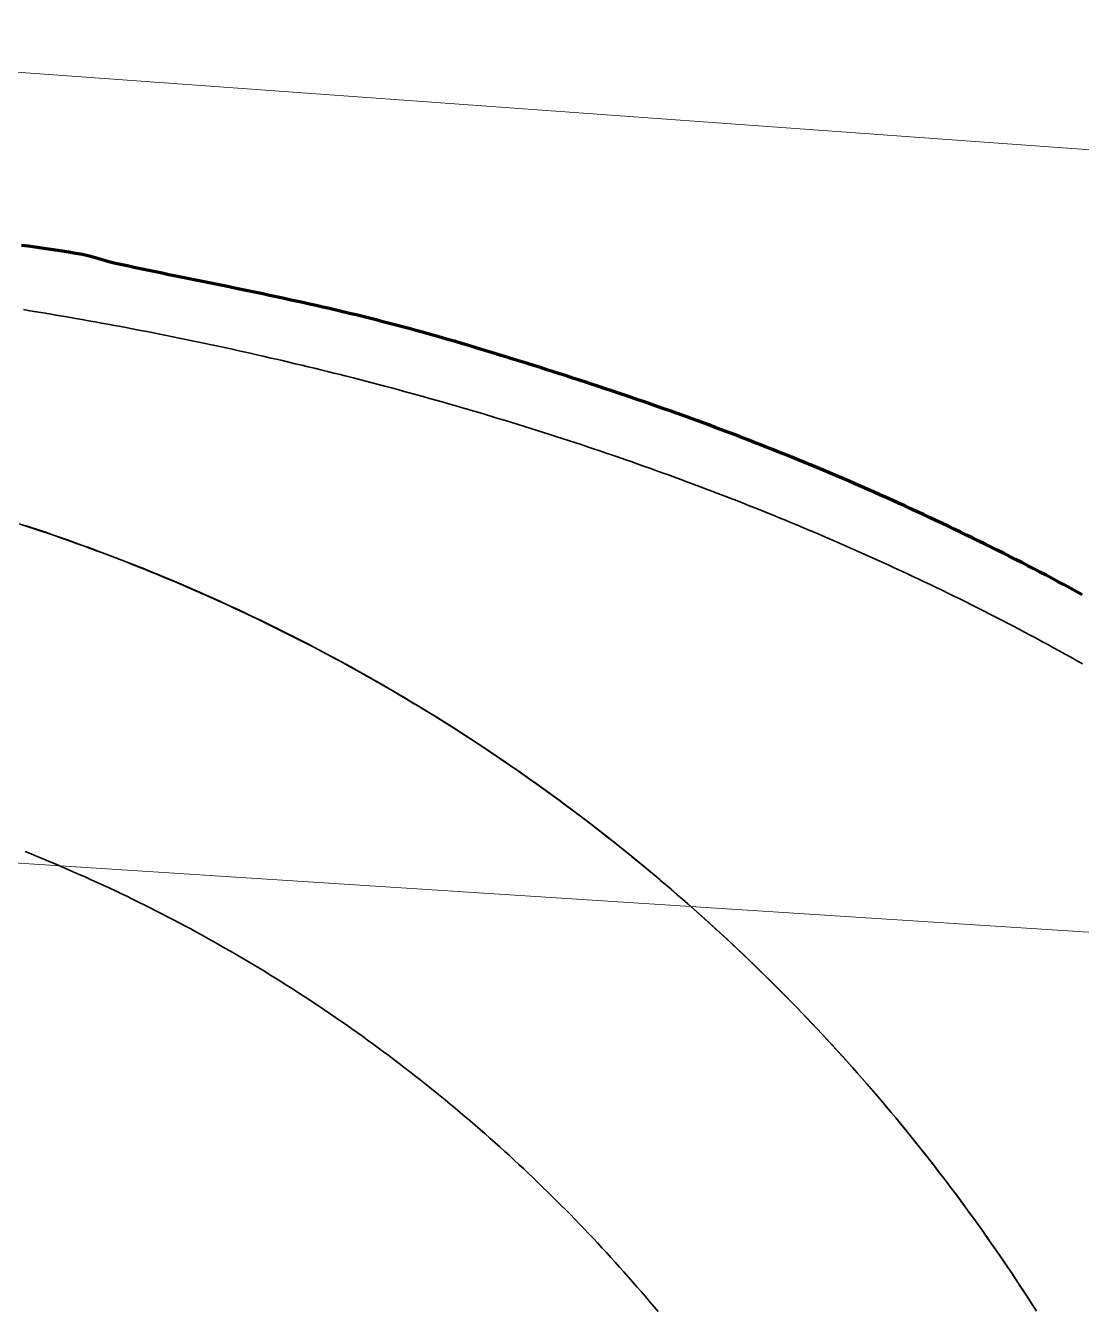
# Model space of a CAD drawing. Header units: millimetres. Extents: x 0 to 2382, y 0 to 420.
# Drawn here: x 164.47 to 172.56, y 301.77 to 311.6 of the extents above; entities that cross this region are included whole.
import ezdxf

# ---------------------------------------------------------------- set-up
doc = ezdxf.new("R2010")
doc.units = ezdxf.units.MM
doc.linetypes.add('IRAM-E-TRAZOS', pattern=[5, 4, -1])
for name, color, linetype, lineweight in [('01-VISIBLE', 7, 'CONTINUOUS', 70), ('02-OCULTA', 4, 'IRAM-E-TRAZOS', 35), ('08-FINA', 5, 'CONTINUOUS', 18)]:
    doc.layers.add(name, color=color, linetype=linetype, lineweight=lineweight)

msp = doc.modelspace()

# ---------------------------------------------------------------- linework, layer by layer
at = {"layer": '01-VISIBLE'}
msp.add_lwpolyline([(172.5656, 307.2393), (172.5196, 307.2644), (172.4735, 307.2894), (172.4273, 307.3143), (172.3811, 307.3391), (172.3348, 307.3637), (172.2885, 307.3882), (172.2421, 307.4126), (172.1956, 307.4369), (172.149, 307.461), (172.1024, 307.485), (172.0558, 307.5089), (172.009, 307.5327), (171.9622, 307.5564), (171.9154, 307.5799), (171.8685, 307.6034), (171.8215, 307.6267), (171.7745, 307.6499), (171.7274, 307.6729), (171.6803, 307.6959), (171.6331, 307.7187), (171.5858, 307.7415), (171.5385, 307.7641), (171.4912, 307.7866), (171.4437, 307.809), (171.3963, 307.8312), (171.3488, 307.8534), (171.3012, 307.8754), (171.2536, 307.8974), (171.2059, 307.9192), (171.1582, 307.9409), (171.1104, 307.9625), (171.0625, 307.984), (171.0147, 308.0054), (170.9667, 308.0266), (170.9188, 308.0478), (170.8708, 308.0689), (170.8227, 308.0898), (170.7746, 308.1106), (170.7264, 308.1313), (170.6782, 308.1519), (170.6299, 308.1724), (170.5816, 308.1928), (170.5332, 308.2131), (170.4848, 308.2332), (170.4364, 308.2532), (170.3879, 308.2732), (170.3393, 308.293), (170.2907, 308.3126), (170.2421, 308.3322), (170.1934, 308.3517), (170.1446, 308.371), (170.0959, 308.3902), (170.047, 308.4093), (169.9982, 308.4283), (169.9492, 308.4472), (169.9003, 308.4659), (169.8513, 308.4845), (169.8022, 308.503), (169.7531, 308.5214), (169.7039, 308.5397), (169.6548, 308.5579), (169.6055, 308.5759), (169.5563, 308.5938), (169.5069, 308.6117), (169.4576, 308.6294), (169.4082, 308.6469), (169.3588, 308.6644), (169.3093, 308.6818), (169.2598, 308.6991), (169.2103, 308.7163), (169.1607, 308.7334), (169.1111, 308.7504), (169.0614, 308.7673), (169.0118, 308.7841), (168.9621, 308.8008), (168.9124, 308.8175), (168.8626, 308.834), (168.8128, 308.8505), (168.763, 308.8669), (168.7132, 308.8832), (168.6633, 308.8994), (168.6134, 308.9155), (168.5635, 308.9316), (168.5136, 308.9476), (168.4636, 308.9635), (168.4137, 308.9794), (168.3637, 308.9951), (168.3136, 309.0109), (168.2636, 309.0265), (168.2135, 309.0421), (168.1634, 309.0576), (168.1133, 309.073), (168.0632, 309.0884), (168.013, 309.1037), (167.9628, 309.1188), (167.9126, 309.1339), (167.8624, 309.1489), (167.8121, 309.1638), (167.7618, 309.1785), (167.7114, 309.1931), (167.661, 309.2076), (167.6106, 309.222), (167.5601, 309.2362), (167.5096, 309.2502), (167.4591, 309.2641), (167.4085, 309.2779), (167.3578, 309.2915), (167.3072, 309.305), (167.2564, 309.3183), (167.2057, 309.3314), (167.1549, 309.3444), (167.104, 309.3572), (167.0532, 309.3699), (167.0022, 309.3825), (166.9513, 309.3948), (166.9003, 309.4071), (166.8493, 309.4191), (166.7982, 309.4311), (166.7471, 309.4429), (166.696, 309.4545), (166.6449, 309.4661), (166.5937, 309.4775), (166.5425, 309.4887), (166.4913, 309.4999), (166.44, 309.511), (166.3887, 309.522), (166.3375, 309.5329), (166.2862, 309.5437), (166.2348, 309.5545), (166.1835, 309.5652), (166.1322, 309.5759), (166.0808, 309.5865), (166.0295, 309.5971), (165.9781, 309.6076), (165.9267, 309.6181), (165.8754, 309.6286), (165.824, 309.6391), (165.7726, 309.6495), (165.7212, 309.6599), (165.6698, 309.6704), (165.6184, 309.6808), (165.5671, 309.6913), (165.5157, 309.7018), (165.4643, 309.7123), (165.413, 309.7229), (165.3616, 309.7336), (165.3103, 309.7444), (165.2591, 309.7554), (165.2078, 309.7666), (165.1567, 309.7782), (165.1058, 309.7906), (165.0552, 309.8044), (165.0051, 309.8198), (164.9546, 309.8339), (164.9033, 309.8451), (164.8518, 309.8546), (164.8001, 309.8634), (164.7483, 309.8715), (164.6965, 309.8794), (164.6446, 309.887), (164.5927, 309.8945), (164.5408, 309.9018), (164.4888, 309.909), (164.4369, 309.9161)], dxfattribs=at)
at = {"layer": '02-OCULTA'}
for points in [[(164.4514, 309.4234), (164.5013, 309.4153), (164.5513, 309.4071), (164.6012, 309.3988), (164.6511, 309.3905), (164.701, 309.3821), (164.7509, 309.3736), (164.8007, 309.365), (164.8506, 309.3563), (164.9004, 309.3475), (164.9502, 309.3387), (165, 309.3297), (165.0498, 309.3207), (165.0996, 309.3116), (165.1493, 309.3024), (165.1991, 309.2931), (165.2488, 309.2837), (165.2985, 309.2743), (165.3482, 309.2647), (165.3978, 309.2551), (165.4475, 309.2454), (165.4971, 309.2356), (165.5468, 309.2257), (165.5964, 309.2157), (165.646, 309.2056), (165.6955, 309.1955), (165.7451, 309.1853), (165.7946, 309.1749), (165.8441, 309.1645), (165.8936, 309.154), (165.9431, 309.1434), (165.9925, 309.1327), (166.042, 309.122), (166.0914, 309.1111), (166.1408, 309.1002), (166.1902, 309.0891), (166.2395, 309.078), (166.2889, 309.0668), (166.3382, 309.0555), (166.3875, 309.0441), (166.4368, 309.0326), (166.486, 309.0211), (166.5353, 309.0094), (166.5845, 308.9976), (166.6337, 308.9858), (166.6828, 308.9739), (166.732, 308.9619), (166.7811, 308.9498), (166.8302, 308.9376), (166.8793, 308.9253), (166.9284, 308.9129), (166.9774, 308.9004), (167.0264, 308.8879), (167.0754, 308.8752), (167.1244, 308.8625), (167.1733, 308.8496), (167.2222, 308.8367), (167.2711, 308.8237), (167.32, 308.8106), (167.3688, 308.7973), (167.4176, 308.7841), (167.4664, 308.7707), (167.5152, 308.7572), (167.5639, 308.7436), (167.6126, 308.7299), (167.6613, 308.7162), (167.71, 308.7023), (167.7586, 308.6884), (167.8072, 308.6743), (167.8558, 308.6602), (167.9044, 308.646), (167.9529, 308.6316), (168.0014, 308.6172), (168.0499, 308.6027), (168.0983, 308.5881), (168.1467, 308.5734), (168.1951, 308.5586), (168.2435, 308.5437), (168.2918, 308.5287), (168.3401, 308.5136), (168.3884, 308.4984), (168.4366, 308.4831), (168.4848, 308.4678), (168.533, 308.4523), (168.5811, 308.4367), (168.6292, 308.4211), (168.6773, 308.4053), (168.7253, 308.3894), (168.7734, 308.3735), (168.8213, 308.3574), (168.8693, 308.3413), (168.9172, 308.325), (168.9651, 308.3087), (169.0129, 308.2922), (169.0607, 308.2757), (169.1085, 308.259), (169.1563, 308.2423), (169.204, 308.2254), (169.2517, 308.2085), (169.2993, 308.1915), (169.3469, 308.1743), (169.3945, 308.1571), (169.442, 308.1397), (169.4895, 308.1223), (169.5369, 308.1047), (169.5844, 308.0871), (169.6317, 308.0693), (169.6791, 308.0515), (169.7264, 308.0335), (169.7737, 308.0155), (169.8209, 307.9973), (169.8681, 307.979), (169.9152, 307.9607), (169.9623, 307.9422), (170.0094, 307.9236), (170.0564, 307.905), (170.1034, 307.8862), (170.1503, 307.8673), (170.1972, 307.8483), (170.2441, 307.8292), (170.2909, 307.81), (170.3377, 307.7907), (170.3844, 307.7713), (170.4311, 307.7518), (170.4777, 307.7322), (170.5243, 307.7124), (170.5709, 307.6926), (170.6174, 307.6727), (170.6638, 307.6526), (170.7102, 307.6325), (170.7566, 307.6122), (170.8029, 307.5918), (170.8492, 307.5714), (170.8954, 307.5508), (170.9416, 307.5301), (170.9877, 307.5093), (171.0338, 307.4884), (171.0798, 307.4673), (171.1257, 307.4462), (171.1717, 307.425), (171.2175, 307.4036), (171.2634, 307.3821), (171.3091, 307.3606), (171.3548, 307.3389), (171.4005, 307.3171), (171.4461, 307.2952), (171.4917, 307.2731), (171.5371, 307.251), (171.5826, 307.2288), (171.628, 307.2064), (171.6733, 307.1839), (171.7186, 307.1613), (171.7638, 307.1386), (171.809, 307.1158), (171.8541, 307.0929), (171.8991, 307.0698), (171.9441, 307.0467), (171.989, 307.0234), (172.0339, 307), (172.0787, 306.9765), (172.1234, 306.9529), (172.1681, 306.9291), (172.2127, 306.9052), (172.2573, 306.8813), (172.3017, 306.8572), (172.3462, 306.833), (172.3905, 306.8086), (172.4348, 306.7842), (172.4791, 306.7596), (172.5232, 306.7349), (172.5673, 306.7101)], [(172.2153, 301.7501), (172.1846, 301.7983), (172.1536, 301.8463), (172.1224, 301.8942), (172.0911, 301.942), (172.0596, 301.9896), (172.0279, 302.0372), (171.996, 302.0846), (171.9639, 302.1319), (171.9316, 302.179), (171.8992, 302.2261), (171.8665, 302.273), (171.8337, 302.3198), (171.8007, 302.3664), (171.7675, 302.4129), (171.7341, 302.4593), (171.7006, 302.5056), (171.6669, 302.5517), (171.6329, 302.5977), (171.5988, 302.6436), (171.5646, 302.6893), (171.5301, 302.7349), (171.4955, 302.7804), (171.4607, 302.8257), (171.4257, 302.8709), (171.3905, 302.9159), (171.3552, 302.9608), (171.3197, 303.0056), (171.284, 303.0502), (171.2481, 303.0947), (171.2121, 303.1391), (171.1759, 303.1833), (171.1395, 303.2273), (171.1029, 303.2713), (171.0662, 303.315), (171.0293, 303.3587), (170.9922, 303.4022), (170.955, 303.4455), (170.9176, 303.4887), (170.88, 303.5318), (170.8422, 303.5747), (170.8043, 303.6174), (170.7662, 303.66), (170.728, 303.7025), (170.6896, 303.7448), (170.651, 303.7869), (170.6122, 303.8289), (170.5733, 303.8708), (170.5342, 303.9125), (170.495, 303.954), (170.4556, 303.9954), (170.416, 304.0366), (170.3763, 304.0777), (170.3364, 304.1186), (170.2963, 304.1594), (170.2561, 304.2), (170.2158, 304.2405), (170.1752, 304.2807), (170.1345, 304.3209), (170.0937, 304.3608), (170.0527, 304.4006), (170.0115, 304.4403), (169.9702, 304.4798), (169.9288, 304.5191), (169.8871, 304.5583), (169.8454, 304.5973), (169.8034, 304.6361), (169.7614, 304.6748), (169.7191, 304.7133), (169.6768, 304.7516), (169.6342, 304.7898), (169.5915, 304.8278), (169.5487, 304.8656), (169.5057, 304.9033), (169.4626, 304.9407), (169.4193, 304.9781), (169.3759, 305.0152), (169.3323, 305.0522), (169.2886, 305.089), (169.2448, 305.1257), (169.2008, 305.1621), (169.1566, 305.1984), (169.1124, 305.2345), (169.0679, 305.2705), (169.0234, 305.3063), (168.9787, 305.3419), (168.9338, 305.3773), (168.8888, 305.4125), (168.8437, 305.4476), (168.7984, 305.4825), (168.753, 305.5172), (168.7075, 305.5517), (168.6618, 305.5861), (168.616, 305.6202), (168.5701, 305.6542), (168.524, 305.688), (168.4778, 305.7217), (168.4315, 305.7551), (168.385, 305.7884), (168.3384, 305.8214), (168.2917, 305.8543), (168.2448, 305.8871), (168.1978, 305.9196), (168.1507, 305.9519), (168.1035, 305.9841), (168.0561, 306.0161), (168.0086, 306.0478), (167.961, 306.0794), (167.9133, 306.1108), (167.8654, 306.1421), (167.8174, 306.1731), (167.7693, 306.2039), (167.7211, 306.2346), (167.6727, 306.2651), (167.6243, 306.2953), (167.5757, 306.3254), (167.527, 306.3553), (167.4781, 306.385), (167.4292, 306.4145), (167.3802, 306.4438), (167.331, 306.4729), (167.2817, 306.5019), (167.2323, 306.5306), (167.1828, 306.5591), (167.1332, 306.5875), (167.0834, 306.6156), (167.0336, 306.6436), (166.9836, 306.6713), (166.9336, 306.6989), (166.8834, 306.7262), (166.8331, 306.7534), (166.7827, 306.7804), (166.7322, 306.8071), (166.6816, 306.8337), (166.6309, 306.8601), (166.5801, 306.8862), (166.5292, 306.9122), (166.4782, 306.9379), (166.4271, 306.9635), (166.3759, 306.9889), (166.3246, 307.014), (166.2732, 307.039), (166.2217, 307.0637), (166.1701, 307.0883), (166.1184, 307.1126), (166.0666, 307.1368), (166.0147, 307.1607), (165.9627, 307.1845), (165.9106, 307.208), (165.8584, 307.2313), (165.8062, 307.2544), (165.7538, 307.2773), (165.7014, 307.3), (165.6489, 307.3225), (165.5962, 307.3448), (165.5435, 307.3669), (165.4907, 307.3888), (165.4379, 307.4105), (165.3849, 307.4319), (165.3318, 307.4532), (165.2787, 307.4742), (165.2255, 307.495), (165.1722, 307.5156), (165.1188, 307.5361), (165.0654, 307.5563), (165.0118, 307.5762), (164.9582, 307.596), (164.9045, 307.6156), (164.8507, 307.6349), (164.7969, 307.6541), (164.743, 307.673), (164.689, 307.6917), (164.6349, 307.7102), (164.5808, 307.7285), (164.5266, 307.7466), (164.4723, 307.7644), (164.4179, 307.7821)], [(172.2153, 301.7501), (172.1846, 301.7983), (172.1536, 301.8463), (172.1224, 301.8942), (172.0911, 301.942), (172.0596, 301.9896), (172.0279, 302.0372), (171.996, 302.0846), (171.9639, 302.1319), (171.9316, 302.179), (171.8992, 302.2261), (171.8665, 302.273), (171.8337, 302.3198), (171.8007, 302.3664), (171.7675, 302.4129), (171.7341, 302.4593), (171.7006, 302.5056), (171.6669, 302.5517), (171.6329, 302.5977), (171.5988, 302.6436), (171.5646, 302.6893), (171.5301, 302.7349), (171.4955, 302.7804), (171.4607, 302.8257), (171.4257, 302.8709), (171.3905, 302.9159), (171.3552, 302.9608), (171.3197, 303.0056), (171.284, 303.0502), (171.2481, 303.0947), (171.2121, 303.1391), (171.1759, 303.1833), (171.1395, 303.2273), (171.1029, 303.2713), (171.0662, 303.315), (171.0293, 303.3587), (170.9922, 303.4022), (170.955, 303.4455), (170.9176, 303.4887), (170.88, 303.5318), (170.8422, 303.5747), (170.8043, 303.6174), (170.7662, 303.66), (170.728, 303.7025), (170.6896, 303.7448), (170.651, 303.7869), (170.6122, 303.8289), (170.5733, 303.8708), (170.5342, 303.9125), (170.495, 303.954), (170.4556, 303.9954), (170.416, 304.0366), (170.3763, 304.0777), (170.3364, 304.1186), (170.2963, 304.1594), (170.2561, 304.2), (170.2158, 304.2405), (170.1752, 304.2807), (170.1345, 304.3209), (170.0937, 304.3608), (170.0527, 304.4006), (170.0115, 304.4403), (169.9702, 304.4798), (169.9288, 304.5191), (169.8871, 304.5583), (169.8454, 304.5973), (169.8034, 304.6361), (169.7614, 304.6748), (169.7191, 304.7133), (169.6768, 304.7516), (169.6342, 304.7898), (169.5915, 304.8278), (169.5487, 304.8656), (169.5057, 304.9033), (169.4626, 304.9407), (169.4193, 304.9781), (169.3759, 305.0152), (169.3323, 305.0522), (169.2886, 305.089), (169.2448, 305.1257), (169.2008, 305.1621), (169.1566, 305.1984), (169.1124, 305.2345), (169.0679, 305.2705), (169.0234, 305.3063), (168.9787, 305.3419), (168.9338, 305.3773), (168.8888, 305.4125), (168.8437, 305.4476), (168.7984, 305.4825), (168.753, 305.5172), (168.7075, 305.5517), (168.6618, 305.5861), (168.616, 305.6202), (168.5701, 305.6542), (168.524, 305.688), (168.4778, 305.7217), (168.4315, 305.7551), (168.385, 305.7884), (168.3384, 305.8214), (168.2917, 305.8543), (168.2448, 305.8871), (168.1978, 305.9196), (168.1507, 305.9519), (168.1035, 305.9841), (168.0561, 306.0161), (168.0086, 306.0478), (167.961, 306.0794), (167.9133, 306.1108), (167.8654, 306.1421), (167.8174, 306.1731), (167.7693, 306.2039), (167.7211, 306.2346), (167.6727, 306.2651), (167.6243, 306.2953), (167.5757, 306.3254), (167.527, 306.3553), (167.4781, 306.385), (167.4292, 306.4145), (167.3802, 306.4438), (167.331, 306.4729), (167.2817, 306.5019), (167.2323, 306.5306), (167.1828, 306.5591), (167.1332, 306.5875), (167.0834, 306.6156), (167.0336, 306.6436), (166.9836, 306.6713), (166.9336, 306.6989), (166.8834, 306.7262), (166.8331, 306.7534), (166.7827, 306.7804), (166.7322, 306.8071), (166.6816, 306.8337), (166.6309, 306.8601), (166.5801, 306.8862), (166.5292, 306.9122), (166.4782, 306.9379), (166.4271, 306.9635), (166.3759, 306.9889), (166.3246, 307.014), (166.2732, 307.039), (166.2217, 307.0637), (166.1701, 307.0883), (166.1184, 307.1126), (166.0666, 307.1368), (166.0147, 307.1607), (165.9627, 307.1845), (165.9106, 307.208), (165.8584, 307.2313), (165.8062, 307.2544), (165.7538, 307.2773), (165.7014, 307.3), (165.6489, 307.3225), (165.5962, 307.3448), (165.5435, 307.3669), (165.4907, 307.3888), (165.4379, 307.4105), (165.3849, 307.4319), (165.3318, 307.4532), (165.2787, 307.4742), (165.2255, 307.495), (165.1722, 307.5156), (165.1188, 307.5361), (165.0654, 307.5563), (165.0118, 307.5762), (164.9582, 307.596), (164.9045, 307.6156), (164.8507, 307.6349), (164.7969, 307.6541), (164.743, 307.673), (164.689, 307.6917), (164.6349, 307.7102), (164.5808, 307.7285), (164.5266, 307.7466), (164.4723, 307.7644), (164.4179, 307.7821)], [(164.4653, 307.769), (164.5196, 307.7512), (164.5739, 307.7331), (164.628, 307.7148), (164.6821, 307.6963), (164.7362, 307.6776), (164.7901, 307.6586), (164.844, 307.6395), (164.8978, 307.6201), (164.9515, 307.6006), (165.0051, 307.5808), (165.0587, 307.5608), (165.1122, 307.5406), (165.1656, 307.5202), (165.2189, 307.4996), (165.2722, 307.4788), (165.3253, 307.4577), (165.3784, 307.4365), (165.4314, 307.415), (165.4843, 307.3933), (165.5371, 307.3715), (165.5899, 307.3494), (165.6425, 307.3271), (165.6951, 307.3046), (165.7476, 307.2819), (165.7999, 307.259), (165.8522, 307.2358), (165.9044, 307.2125), (165.9565, 307.189), (166.0085, 307.1653), (166.0605, 307.1413), (166.1123, 307.1172), (166.164, 307.0928), (166.2157, 307.0683), (166.2672, 307.0435), (166.3186, 307.0186), (166.37, 306.9934), (166.4212, 306.968), (166.4723, 306.9425), (166.5234, 306.9167), (166.5743, 306.8907), (166.6252, 306.8646), (166.6759, 306.8382), (166.7265, 306.8116), (166.777, 306.7849), (166.8274, 306.7579), (166.8778, 306.7307), (166.928, 306.7034), (166.978, 306.6758), (167.028, 306.6481), (167.0779, 306.6201), (167.1277, 306.592), (167.1773, 306.5636), (167.2269, 306.5351), (167.2763, 306.5063), (167.3256, 306.4774), (167.3748, 306.4483), (167.4239, 306.419), (167.4729, 306.3895), (167.5217, 306.3598), (167.5704, 306.3299), (167.6191, 306.2998), (167.6676, 306.2695), (167.7159, 306.239), (167.7642, 306.2084), (167.8123, 306.1775), (167.8604, 306.1465), (167.9082, 306.1153), (167.956, 306.0838), (168.0037, 306.0522), (168.0512, 306.0205), (168.0986, 305.9885), (168.1458, 305.9563), (168.193, 305.924), (168.24, 305.8914), (168.2869, 305.8587), (168.3336, 305.8258), (168.3803, 305.7927), (168.4268, 305.7595), (168.4731, 305.726), (168.5194, 305.6924), (168.5655, 305.6586), (168.6114, 305.6246), (168.6573, 305.5904), (168.703, 305.556), (168.7485, 305.5215), (168.794, 305.4868), (168.8393, 305.4519), (168.8844, 305.4168), (168.9294, 305.3816), (168.9743, 305.3461), (169.019, 305.3105), (169.0636, 305.2748), (169.1081, 305.2388), (169.1524, 305.2027), (169.1966, 305.1664), (169.2406, 305.1299), (169.2845, 305.0933), (169.3282, 305.0564), (169.3718, 305.0195), (169.4153, 304.9823), (169.4586, 304.945), (169.5017, 304.9075), (169.5447, 304.8698), (169.5876, 304.832), (169.6303, 304.7939), (169.6729, 304.7558), (169.7153, 304.7174), (169.7575, 304.6789), (169.7996, 304.6402), (169.8416, 304.6014), (169.8834, 304.5624), (169.9251, 304.5232), (169.9665, 304.4839), (170.0079, 304.4444), (170.0491, 304.4047), (170.0901, 304.3649), (170.131, 304.325), (170.1717, 304.2848), (170.2122, 304.2445), (170.2526, 304.2041), (170.2929, 304.1634), (170.333, 304.1227), (170.3729, 304.0817), (170.4126, 304.0407), (170.4522, 303.9994), (170.4917, 303.958), (170.5309, 303.9165), (170.57, 303.8748), (170.609, 303.8329), (170.6478, 303.7909), (170.6864, 303.7487), (170.7248, 303.7064), (170.7631, 303.6639), (170.8012, 303.6213), (170.8392, 303.5786), (170.8769, 303.5356), (170.9146, 303.4926), (170.952, 303.4494), (170.9893, 303.406), (171.0264, 303.3625), (171.0633, 303.3189), (171.1001, 303.2751), (171.1366, 303.2311), (171.1731, 303.1871), (171.2093, 303.1428), (171.2454, 303.0985), (171.2813, 303.054), (171.317, 303.0093), (171.3525, 302.9646), (171.3879, 302.9196), (171.4231, 302.8746), (171.4581, 302.8294), (171.4929, 302.784), (171.5276, 302.7386), (171.5621, 302.693), (171.5964, 302.6472), (171.6305, 302.6013), (171.6644, 302.5553), (171.6982, 302.5092), (171.7318, 302.4629), (171.7651, 302.4165), (171.7984, 302.37), (171.8314, 302.3233), (171.8642, 302.2765), (171.8969, 302.2296), (171.9294, 302.1825), (171.9617, 302.1354), (171.9938, 302.0881), (172.0257, 302.0406), (172.0575, 301.9931), (172.089, 301.9454), (172.1204, 301.8976), (172.1516, 301.8497), (172.1825, 301.8016), (172.2133, 301.7535)], [(164.4653, 307.769), (164.5196, 307.7512), (164.5739, 307.7331), (164.628, 307.7148), (164.6821, 307.6963), (164.7362, 307.6776), (164.7901, 307.6586), (164.844, 307.6395), (164.8978, 307.6201), (164.9515, 307.6006), (165.0051, 307.5808), (165.0587, 307.5608), (165.1122, 307.5406), (165.1656, 307.5202), (165.2189, 307.4996), (165.2722, 307.4788), (165.3253, 307.4577), (165.3784, 307.4365), (165.4314, 307.415), (165.4843, 307.3933), (165.5371, 307.3715), (165.5899, 307.3494), (165.6425, 307.3271), (165.6951, 307.3046), (165.7476, 307.2819), (165.7999, 307.259), (165.8522, 307.2358), (165.9044, 307.2125), (165.9565, 307.189), (166.0085, 307.1653), (166.0605, 307.1413), (166.1123, 307.1172), (166.164, 307.0928), (166.2157, 307.0683), (166.2672, 307.0435), (166.3186, 307.0186), (166.37, 306.9934), (166.4212, 306.968), (166.4723, 306.9425), (166.5234, 306.9167), (166.5743, 306.8907), (166.6252, 306.8646), (166.6759, 306.8382), (166.7265, 306.8116), (166.777, 306.7849), (166.8274, 306.7579), (166.8778, 306.7307), (166.928, 306.7034), (166.978, 306.6758), (167.028, 306.6481), (167.0779, 306.6201), (167.1277, 306.592), (167.1773, 306.5636), (167.2269, 306.5351), (167.2763, 306.5063), (167.3256, 306.4774), (167.3748, 306.4483), (167.4239, 306.419), (167.4729, 306.3895), (167.5217, 306.3598), (167.5704, 306.3299), (167.6191, 306.2998), (167.6676, 306.2695), (167.7159, 306.239), (167.7642, 306.2084), (167.8123, 306.1775), (167.8604, 306.1465), (167.9082, 306.1153), (167.956, 306.0838), (168.0037, 306.0522), (168.0512, 306.0205), (168.0986, 305.9885), (168.1458, 305.9563), (168.193, 305.924), (168.24, 305.8914), (168.2869, 305.8587), (168.3336, 305.8258), (168.3803, 305.7927), (168.4268, 305.7595), (168.4731, 305.726), (168.5194, 305.6924), (168.5655, 305.6586), (168.6114, 305.6246), (168.6573, 305.5904), (168.703, 305.556), (168.7485, 305.5215), (168.794, 305.4868), (168.8393, 305.4519), (168.8844, 305.4168), (168.9294, 305.3816), (168.9743, 305.3461), (169.019, 305.3105), (169.0636, 305.2748), (169.1081, 305.2388), (169.1524, 305.2027), (169.1966, 305.1664), (169.2406, 305.1299), (169.2845, 305.0933), (169.3282, 305.0564), (169.3718, 305.0195), (169.4153, 304.9823), (169.4586, 304.945), (169.5017, 304.9075), (169.5447, 304.8698), (169.5876, 304.832), (169.6303, 304.7939), (169.6729, 304.7558), (169.7153, 304.7174), (169.7575, 304.6789), (169.7996, 304.6402), (169.8416, 304.6014), (169.8834, 304.5624), (169.9251, 304.5232), (169.9665, 304.4839), (170.0079, 304.4444), (170.0491, 304.4047), (170.0901, 304.3649), (170.131, 304.325), (170.1717, 304.2848), (170.2122, 304.2445), (170.2526, 304.2041), (170.2929, 304.1634), (170.333, 304.1227), (170.3729, 304.0817), (170.4126, 304.0407), (170.4522, 303.9994), (170.4917, 303.958), (170.5309, 303.9165), (170.57, 303.8748), (170.609, 303.8329), (170.6478, 303.7909), (170.6864, 303.7487), (170.7248, 303.7064), (170.7631, 303.6639), (170.8012, 303.6213), (170.8392, 303.5786), (170.8769, 303.5356), (170.9146, 303.4926), (170.952, 303.4494), (170.9893, 303.406), (171.0264, 303.3625), (171.0633, 303.3189), (171.1001, 303.2751), (171.1366, 303.2311), (171.1731, 303.1871), (171.2093, 303.1428), (171.2454, 303.0985), (171.2813, 303.054), (171.317, 303.0093), (171.3525, 302.9646), (171.3879, 302.9196), (171.4231, 302.8746), (171.4581, 302.8294), (171.4929, 302.784), (171.5276, 302.7386), (171.5621, 302.693), (171.5964, 302.6472), (171.6305, 302.6013), (171.6644, 302.5553), (171.6982, 302.5092), (171.7318, 302.4629), (171.7651, 302.4165), (171.7984, 302.37), (171.8314, 302.3233), (171.8642, 302.2765), (171.8969, 302.2296), (171.9294, 302.1825), (171.9617, 302.1354), (171.9938, 302.0881), (172.0257, 302.0406), (172.0575, 301.9931), (172.089, 301.9454), (172.1204, 301.8976), (172.1516, 301.8497), (172.1825, 301.8016), (172.2133, 301.7535)], [(169.3151, 301.7462), (169.283, 301.7846), (169.2507, 301.8229), (169.2183, 301.8611), (169.1857, 301.8991), (169.153, 301.937), (169.1201, 301.9748), (169.0871, 302.0124), (169.0539, 302.0499), (169.0205, 302.0872), (168.987, 302.1244), (168.9534, 302.1615), (168.9196, 302.1985), (168.8856, 302.2353), (168.8515, 302.2719), (168.8172, 302.3084), (168.7828, 302.3448), (168.7483, 302.3811), (168.7136, 302.4171), (168.6787, 302.4531), (168.6437, 302.4889), (168.6086, 302.5246), (168.5733, 302.5601), (168.5378, 302.5955), (168.5022, 302.6307), (168.4665, 302.6658), (168.4306, 302.7007), (168.3946, 302.7355), (168.3585, 302.7701), (168.3222, 302.8046), (168.2857, 302.839), (168.2492, 302.8732), (168.2124, 302.9072), (168.1756, 302.9411), (168.1386, 302.9749), (168.1014, 303.0084), (168.0642, 303.0419), (168.0268, 303.0752), (167.9892, 303.1083), (167.9515, 303.1413), (167.9137, 303.1741), (167.8758, 303.2068), (167.8377, 303.2393), (167.7995, 303.2716), (167.7611, 303.3038), (167.7226, 303.3358), (167.684, 303.3677), (167.6453, 303.3994), (167.6064, 303.431), (167.5674, 303.4624), (167.5282, 303.4936), (167.489, 303.5247), (167.4496, 303.5556), (167.4101, 303.5864), (167.3704, 303.617), (167.3307, 303.6474), (167.2908, 303.6777), (167.2508, 303.7078), (167.2106, 303.7377), (167.1704, 303.7675), (167.13, 303.7971), (167.0895, 303.8265), (167.0489, 303.8558), (167.0081, 303.8849), (166.9672, 303.9138), (166.9263, 303.9426), (166.8852, 303.9712), (166.8439, 303.9997), (166.8026, 304.0279), (166.7612, 304.056), (166.7196, 304.0839), (166.6779, 304.1117), (166.6361, 304.1393), (166.5942, 304.1667), (166.5522, 304.1939), (166.5101, 304.221), (166.4678, 304.2478), (166.4255, 304.2746), (166.383, 304.3011), (166.3404, 304.3275), (166.2978, 304.3537), (166.255, 304.3797), (166.2121, 304.4055), (166.1691, 304.4312), (166.126, 304.4566), (166.0828, 304.482), (166.0395, 304.5071), (165.996, 304.532), (165.9525, 304.5568), (165.9089, 304.5814), (165.8652, 304.6058), (165.8214, 304.63), (165.7775, 304.6541), (165.7334, 304.678), (165.6893, 304.7016), (165.6451, 304.7252), (165.6008, 304.7485), (165.5564, 304.7716), (165.5119, 304.7946), (165.4673, 304.8174), (165.4226, 304.8399), (165.3778, 304.8624), (165.333, 304.8846), (165.288, 304.9066), (165.2429, 304.9285), (165.1978, 304.9501), (165.1526, 304.9716), (165.1073, 304.9929), (165.0618, 305.014), (165.0164, 305.0349), (164.9708, 305.0557), (164.9251, 305.0762), (164.8794, 305.0966), (164.8335, 305.1167), (164.7876, 305.1367), (164.7416, 305.1565), (164.6955, 305.1761), (164.6494, 305.1955), (164.6031, 305.2147), (164.5568, 305.2338), (164.5104, 305.2526), (164.464, 305.2712)], [(169.3151, 301.7462), (169.283, 301.7846), (169.2507, 301.8229), (169.2183, 301.8611), (169.1857, 301.8991), (169.153, 301.937), (169.1201, 301.9748), (169.0871, 302.0124), (169.0539, 302.0499), (169.0205, 302.0872), (168.987, 302.1244), (168.9534, 302.1615), (168.9196, 302.1985), (168.8856, 302.2353), (168.8515, 302.2719), (168.8172, 302.3084), (168.7828, 302.3448), (168.7483, 302.3811), (168.7136, 302.4171), (168.6787, 302.4531), (168.6437, 302.4889), (168.6086, 302.5246), (168.5733, 302.5601), (168.5378, 302.5955), (168.5022, 302.6307), (168.4665, 302.6658), (168.4306, 302.7007), (168.3946, 302.7355), (168.3585, 302.7701), (168.3222, 302.8046), (168.2857, 302.839), (168.2492, 302.8732), (168.2124, 302.9072), (168.1756, 302.9411), (168.1386, 302.9749), (168.1014, 303.0084), (168.0642, 303.0419), (168.0268, 303.0752), (167.9892, 303.1083), (167.9515, 303.1413), (167.9137, 303.1741), (167.8758, 303.2068), (167.8377, 303.2393), (167.7995, 303.2716), (167.7611, 303.3038), (167.7226, 303.3358), (167.684, 303.3677), (167.6453, 303.3994), (167.6064, 303.431), (167.5674, 303.4624), (167.5282, 303.4936), (167.489, 303.5247), (167.4496, 303.5556), (167.4101, 303.5864), (167.3704, 303.617), (167.3307, 303.6474), (167.2908, 303.6777), (167.2508, 303.7078), (167.2106, 303.7377), (167.1704, 303.7675), (167.13, 303.7971), (167.0895, 303.8265), (167.0489, 303.8558), (167.0081, 303.8849), (166.9672, 303.9138), (166.9263, 303.9426), (166.8852, 303.9712), (166.8439, 303.9997), (166.8026, 304.0279), (166.7612, 304.056), (166.7196, 304.0839), (166.6779, 304.1117), (166.6361, 304.1393), (166.5942, 304.1667), (166.5522, 304.1939), (166.5101, 304.221), (166.4678, 304.2478), (166.4255, 304.2746), (166.383, 304.3011), (166.3404, 304.3275), (166.2978, 304.3537), (166.255, 304.3797), (166.2121, 304.4055), (166.1691, 304.4312), (166.126, 304.4566), (166.0828, 304.482), (166.0395, 304.5071), (165.996, 304.532), (165.9525, 304.5568), (165.9089, 304.5814), (165.8652, 304.6058), (165.8214, 304.63), (165.7775, 304.6541), (165.7334, 304.678), (165.6893, 304.7016), (165.6451, 304.7252), (165.6008, 304.7485), (165.5564, 304.7716), (165.5119, 304.7946), (165.4673, 304.8174), (165.4226, 304.8399), (165.3778, 304.8624), (165.333, 304.8846), (165.288, 304.9066), (165.2429, 304.9285), (165.1978, 304.9501), (165.1526, 304.9716), (165.1073, 304.9929), (165.0618, 305.014), (165.0164, 305.0349), (164.9708, 305.0557), (164.9251, 305.0762), (164.8794, 305.0966), (164.8335, 305.1167), (164.7876, 305.1367), (164.7416, 305.1565), (164.6955, 305.1761), (164.6494, 305.1955), (164.6031, 305.2147), (164.5568, 305.2338), (164.5104, 305.2526), (164.464, 305.2712)]]:
    msp.add_lwpolyline(points, dxfattribs=at)
at = {"layer": '08-FINA'}
for p, q in [((212.0105, 307.7895), (159.5, 311.5996)), ((202.0083, 302.7575), (159.5, 305.5))]:
    msp.add_line(p, q, dxfattribs=at)

doc.saveas('drawing.dxf')
